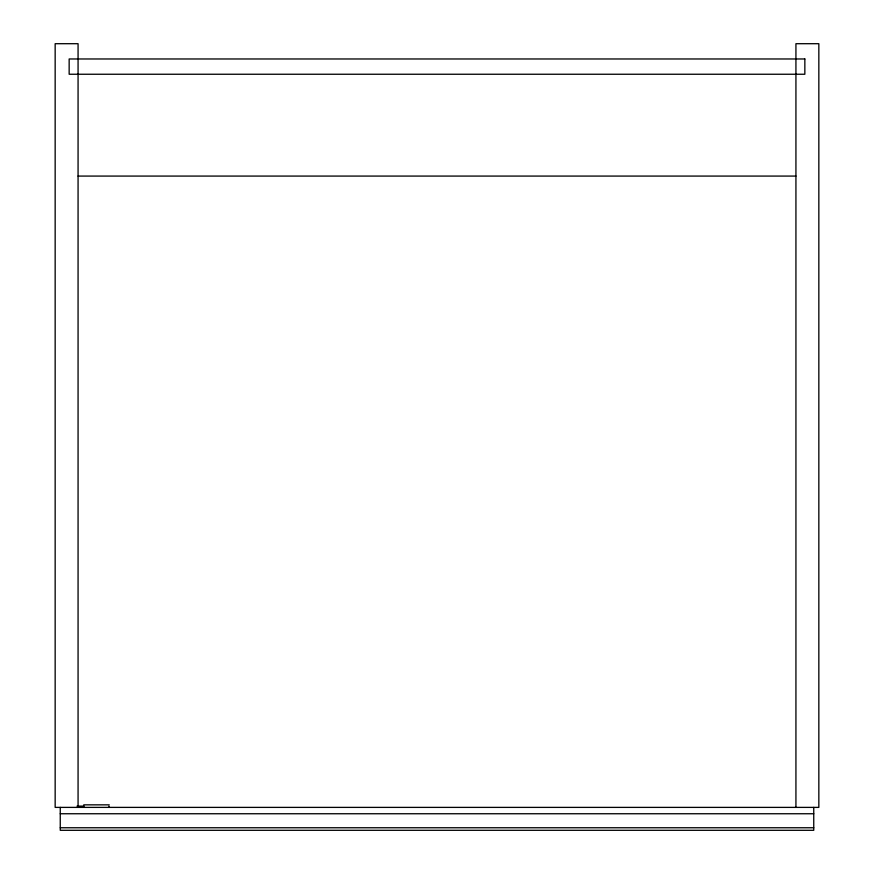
<?xml version="1.0" encoding="UTF-8"?>
<svg xmlns="http://www.w3.org/2000/svg" width="874" height="874" viewBox="0 0 874 874"><rect width="100%" height="100%" fill="white"/><g stroke="black" fill="none" stroke-linecap="round" stroke-linejoin="round"><path stroke-width="1.31" d="M78.07 176.078L795.93 176.078M109.25 804.845L83.795 804.845L83.795 807.39M77.01 806.112L83.795 806.112M108.911 806.112L109.25 807.39M60.251 813.749L813.749 813.749M60.251 827.754L813.749 827.754M813.749 807.39L813.749 830.3L60.251 830.3L60.251 807.39M795.93 807.39L795.93 43.7L818.84 43.7L818.84 807.39L55.16 807.39L55.16 43.7L78.07 43.7L78.07 807.39M804.845 58.973L69.155 58.973L69.155 74.246L804.845 74.246L804.845 58.973"/></g></svg>
